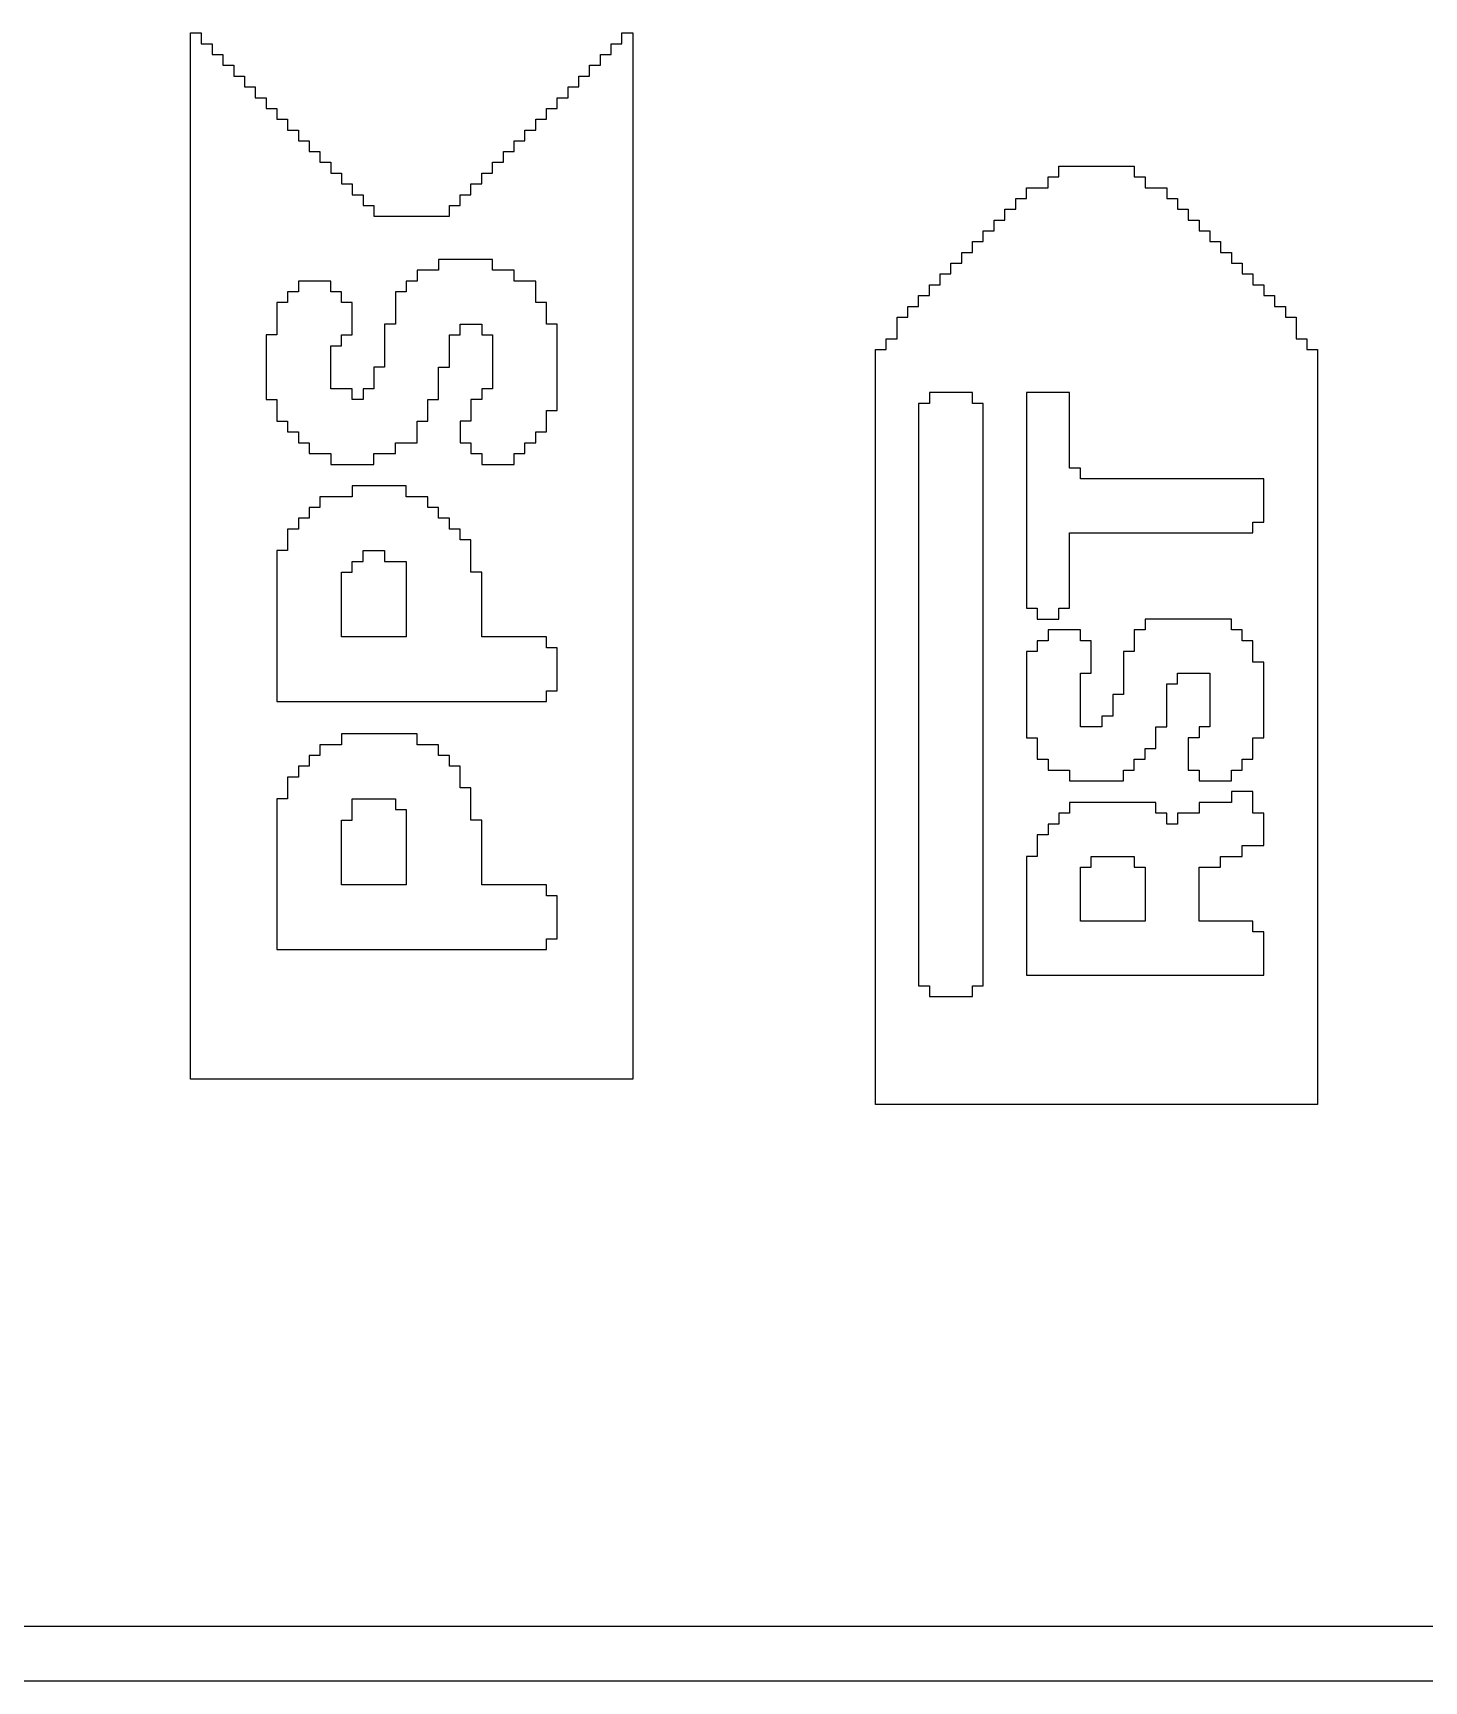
# Model space of a CAD drawing. Extents: x 4.99 to 6.7, y -4.99 to -3.28.
# Drawn here: x 6.0912 to 6.2943, y -4.988 to -4.7473 of the extents above; entities that cross this region are included whole.
import ezdxf

# ---------------------------------------------------------------- set-up
doc = ezdxf.new("R2010")
doc.units = 0
doc.header["$MEASUREMENT"] = 0
doc.layers.add('BLACK', color=7, linetype='CONTINUOUS')

msp = doc.modelspace()

# ---------------------------------------------------------------- linework, layer by layer
at = {"layer": 'BLACK', "linetype": 'CONTINUOUS'}
for p, q in [((6.11422, -4.9001), (6.11422, -4.74735)), ((6.11422, -4.74735), (6.11579, -4.74735)), ((6.11579, -4.74735), (6.11579, -4.74892)), ((6.17721, -4.74892), (6.17721, -4.74735)), ((6.17721, -4.74735), (6.17878, -4.74735)), ((6.17878, -4.74735), (6.17878, -4.9001)), ((6.11579, -4.74892), (6.11737, -4.74892)), ((6.11737, -4.74892), (6.11737, -4.7505)), ((6.17563, -4.7505), (6.17563, -4.74892)), ((6.17563, -4.74892), (6.17721, -4.74892)), ((6.11737, -4.7505), (6.11894, -4.7505)), ((6.11894, -4.7505), (6.11894, -4.75207)), ((6.11894, -4.75207), (6.12052, -4.75207)), ((6.12052, -4.75207), (6.12052, -4.75365)), ((6.17248, -4.75365), (6.17248, -4.75207)), ((6.17248, -4.75207), (6.17406, -4.75207)), ((6.17406, -4.75207), (6.17406, -4.7505)), ((6.17406, -4.7505), (6.17563, -4.7505)), ((6.12052, -4.75365), (6.12209, -4.75365)), ((6.12209, -4.75365), (6.12209, -4.75522)), ((6.12209, -4.75522), (6.12367, -4.75522)), ((6.12367, -4.75522), (6.12367, -4.7568)), ((6.16933, -4.7568), (6.16933, -4.75522)), ((6.16933, -4.75522), (6.17091, -4.75522)), ((6.17091, -4.75522), (6.17091, -4.75365)), ((6.17091, -4.75365), (6.17248, -4.75365)), ((6.12367, -4.7568), (6.12524, -4.7568)), ((6.12524, -4.7568), (6.12524, -4.75837)), ((6.16776, -4.75837), (6.16776, -4.7568)), ((6.16776, -4.7568), (6.16933, -4.7568)), ((6.12524, -4.75837), (6.12681, -4.75837)), ((6.12681, -4.75837), (6.12681, -4.75994)), ((6.12681, -4.75994), (6.12839, -4.75994)), ((6.12839, -4.75994), (6.12839, -4.76152)), ((6.16461, -4.76152), (6.16461, -4.75994)), ((6.16461, -4.75994), (6.16619, -4.75994)), ((6.16619, -4.75994), (6.16619, -4.75837)), ((6.16619, -4.75837), (6.16776, -4.75837)), ((6.12839, -4.76152), (6.12996, -4.76152)), ((6.12996, -4.76152), (6.12996, -4.76309)), ((6.16304, -4.76309), (6.16304, -4.76152)), ((6.16304, -4.76152), (6.16461, -4.76152)), ((6.12996, -4.76309), (6.13154, -4.76309)), ((6.13154, -4.76309), (6.13154, -4.76467)), ((6.13154, -4.76467), (6.13311, -4.76467)), ((6.13311, -4.76467), (6.13311, -4.76624)), ((6.15989, -4.76624), (6.15989, -4.76467)), ((6.15989, -4.76467), (6.16146, -4.76467)), ((6.16146, -4.76467), (6.16146, -4.76309)), ((6.16146, -4.76309), (6.16304, -4.76309)), ((6.13311, -4.76624), (6.13469, -4.76624)), ((6.13469, -4.76624), (6.13469, -4.76782)), ((6.15831, -4.76782), (6.15831, -4.76624)), ((6.15831, -4.76624), (6.15989, -4.76624)), ((6.24099, -4.76837), (6.24099, -4.7668)), ((6.24099, -4.7668), (6.24256, -4.7668)), ((6.24256, -4.7668), (6.24414, -4.7668)), ((6.24414, -4.7668), (6.24571, -4.7668)), ((6.24571, -4.7668), (6.24729, -4.7668)), ((6.24729, -4.7668), (6.24886, -4.7668)), ((6.24886, -4.7668), (6.25044, -4.7668)), ((6.25044, -4.7668), (6.25201, -4.7668)), ((6.25201, -4.7668), (6.25201, -4.76837)), ((6.13469, -4.76782), (6.13626, -4.76782)), ((6.13626, -4.76782), (6.13626, -4.76939)), ((6.13626, -4.76939), (6.13784, -4.76939)), ((6.13784, -4.76939), (6.13784, -4.77097)), ((6.15516, -4.77097), (6.15516, -4.76939)), ((6.15516, -4.76939), (6.15674, -4.76939)), ((6.15674, -4.76939), (6.15674, -4.76782)), ((6.15674, -4.76782), (6.15831, -4.76782)), ((6.23941, -4.76994), (6.23941, -4.76837)), ((6.23941, -4.76837), (6.24099, -4.76837)), ((6.25201, -4.76837), (6.25359, -4.76837)), ((6.25359, -4.76837), (6.25359, -4.76994)), ((6.13784, -4.77097), (6.13941, -4.77097)), ((6.13941, -4.77097), (6.13941, -4.77254)), ((6.15359, -4.77254), (6.15359, -4.77097)), ((6.15359, -4.77097), (6.15516, -4.77097)), ((6.23469, -4.77309), (6.23469, -4.77152)), ((6.23469, -4.77152), (6.23626, -4.77152)), ((6.23626, -4.77152), (6.23626, -4.76994)), ((6.23626, -4.76994), (6.23784, -4.76994)), ((6.23784, -4.76994), (6.23941, -4.76994)), ((6.25359, -4.76994), (6.25516, -4.76994)), ((6.25516, -4.76994), (6.25674, -4.76994)), ((6.25674, -4.76994), (6.25674, -4.77152)), ((6.25674, -4.77152), (6.25831, -4.77152)), ((6.25831, -4.77152), (6.25831, -4.77309)), ((6.13941, -4.77254), (6.14099, -4.77254)), ((6.14099, -4.77254), (6.14099, -4.77412)), ((6.14099, -4.77412), (6.14256, -4.77412)), ((6.14256, -4.77412), (6.14414, -4.77412)), ((6.14414, -4.77412), (6.14571, -4.77412)), ((6.14571, -4.77412), (6.14729, -4.77412)), ((6.14729, -4.77412), (6.14886, -4.77412)), ((6.14886, -4.77412), (6.15044, -4.77412)), ((6.15044, -4.77412), (6.15201, -4.77412)), ((6.15201, -4.77412), (6.15201, -4.77254)), ((6.15201, -4.77254), (6.15359, -4.77254)), ((6.23311, -4.77467), (6.23311, -4.77309)), ((6.23311, -4.77309), (6.23469, -4.77309)), ((6.25831, -4.77309), (6.25989, -4.77309)), ((6.25989, -4.77309), (6.25989, -4.77467)), ((6.22996, -4.77782), (6.22996, -4.77624)), ((6.22996, -4.77624), (6.23154, -4.77624)), ((6.23154, -4.77624), (6.23154, -4.77467)), ((6.23154, -4.77467), (6.23311, -4.77467)), ((6.25989, -4.77467), (6.26146, -4.77467)), ((6.26146, -4.77467), (6.26146, -4.77624)), ((6.26146, -4.77624), (6.26304, -4.77624)), ((6.26304, -4.77624), (6.26304, -4.77782)), ((6.22839, -4.77939), (6.22839, -4.77782)), ((6.22839, -4.77782), (6.22996, -4.77782)), ((6.26304, -4.77782), (6.26461, -4.77782)), ((6.26461, -4.77782), (6.26461, -4.77939)), ((6.15201, -4.78042), (6.15044, -4.78042)), ((6.15044, -4.78042), (6.15044, -4.78199)), ((6.15359, -4.78042), (6.15201, -4.78042)), ((6.15516, -4.78042), (6.15359, -4.78042)), ((6.15674, -4.78042), (6.15516, -4.78042)), ((6.15831, -4.78042), (6.15674, -4.78042)), ((6.15831, -4.78199), (6.15831, -4.78042)), ((6.22524, -4.78254), (6.22524, -4.78097)), ((6.22524, -4.78097), (6.22681, -4.78097)), ((6.22681, -4.78097), (6.22681, -4.77939)), ((6.22681, -4.77939), (6.22839, -4.77939)), ((6.26461, -4.77939), (6.26619, -4.77939)), ((6.26619, -4.77939), (6.26619, -4.78097)), ((6.26619, -4.78097), (6.26776, -4.78097)), ((6.26776, -4.78097), (6.26776, -4.78254)), ((6.13154, -4.78357), (6.12996, -4.78357)), ((6.12996, -4.78357), (6.12996, -4.78514)), ((6.13311, -4.78357), (6.13154, -4.78357)), ((6.13469, -4.78357), (6.13311, -4.78357)), ((6.13469, -4.78514), (6.13469, -4.78357)), ((6.14729, -4.78357), (6.14571, -4.78357)), ((6.14571, -4.78357), (6.14571, -4.78514)), ((6.14886, -4.78199), (6.14729, -4.78199)), ((6.14729, -4.78199), (6.14729, -4.78357)), ((6.15044, -4.78199), (6.14886, -4.78199)), ((6.15989, -4.78199), (6.15831, -4.78199)), ((6.16146, -4.78199), (6.15989, -4.78199)), ((6.16146, -4.78357), (6.16146, -4.78199)), ((6.16304, -4.78357), (6.16146, -4.78357)), ((6.16461, -4.78357), (6.16304, -4.78357)), ((6.16461, -4.78672), (6.16461, -4.78357)), ((6.22209, -4.78569), (6.22209, -4.78412)), ((6.22209, -4.78412), (6.22367, -4.78412)), ((6.22367, -4.78412), (6.22367, -4.78254)), ((6.22367, -4.78254), (6.22524, -4.78254)), ((6.26776, -4.78254), (6.26933, -4.78254)), ((6.26933, -4.78254), (6.26933, -4.78412)), ((6.26933, -4.78412), (6.27091, -4.78412)), ((6.27091, -4.78412), (6.27091, -4.78569)), ((6.12996, -4.78514), (6.12839, -4.78514)), ((6.12839, -4.78514), (6.12839, -4.78672)), ((6.13626, -4.78514), (6.13469, -4.78514)), ((6.13626, -4.78672), (6.13626, -4.78514)), ((6.14571, -4.78514), (6.14414, -4.78514)), ((6.14414, -4.78514), (6.14414, -4.78987)), ((6.22052, -4.78727), (6.22052, -4.78569)), ((6.22052, -4.78569), (6.22209, -4.78569)), ((6.27091, -4.78569), (6.27248, -4.78569)), ((6.27248, -4.78569), (6.27248, -4.78727)), ((6.12839, -4.78672), (6.12681, -4.78672)), ((6.12681, -4.78672), (6.12681, -4.79144)), ((6.13784, -4.78672), (6.13626, -4.78672)), ((6.13784, -4.79144), (6.13784, -4.78672)), ((6.16619, -4.78672), (6.16461, -4.78672)), ((6.16619, -4.78987), (6.16619, -4.78672)), ((6.21737, -4.79199), (6.21737, -4.78884)), ((6.21737, -4.78884), (6.21894, -4.78884)), ((6.21894, -4.78884), (6.21894, -4.78727)), ((6.21894, -4.78727), (6.22052, -4.78727)), ((6.27248, -4.78727), (6.27406, -4.78727)), ((6.27406, -4.78727), (6.27406, -4.78884)), ((6.27406, -4.78884), (6.27563, -4.78884)), ((6.27563, -4.78884), (6.27563, -4.79199)), ((6.14414, -4.78987), (6.14256, -4.78987)), ((6.14256, -4.78987), (6.14256, -4.79617)), ((6.15359, -4.79144), (6.15359, -4.78987)), ((6.15359, -4.78987), (6.15516, -4.78987)), ((6.15516, -4.78987), (6.15674, -4.78987)), ((6.15674, -4.78987), (6.15674, -4.79144)), ((6.16776, -4.78987), (6.16619, -4.78987)), ((6.16776, -4.80246), (6.16776, -4.78987)), ((6.12681, -4.79144), (6.12524, -4.79144)), ((6.12524, -4.79144), (6.12524, -4.80089)), ((6.13469, -4.79931), (6.13469, -4.79302)), ((6.13469, -4.79302), (6.13626, -4.79302)), ((6.13626, -4.79302), (6.13626, -4.79144)), ((6.13626, -4.79144), (6.13784, -4.79144)), ((6.15201, -4.79617), (6.15201, -4.79144)), ((6.15201, -4.79144), (6.15359, -4.79144)), ((6.15674, -4.79144), (6.15831, -4.79144)), ((6.15831, -4.79144), (6.15831, -4.79931)), ((6.21422, -4.9038), (6.21422, -4.79357)), ((6.21422, -4.79357), (6.21579, -4.79357)), ((6.21579, -4.79357), (6.21579, -4.79199)), ((6.21579, -4.79199), (6.21737, -4.79199)), ((6.27563, -4.79199), (6.27721, -4.79199)), ((6.27721, -4.79199), (6.27721, -4.79357)), ((6.27721, -4.79357), (6.27878, -4.79357)), ((6.27878, -4.79357), (6.27878, -4.9038)), ((6.14256, -4.79617), (6.14099, -4.79617)), ((6.14099, -4.79617), (6.14099, -4.79931)), ((6.15044, -4.80089), (6.15044, -4.79617)), ((6.15044, -4.79617), (6.15201, -4.79617)), ((6.12524, -4.80089), (6.12681, -4.80089)), ((6.12681, -4.80089), (6.12681, -4.80404)), ((6.13626, -4.79931), (6.13469, -4.79931)), ((6.13784, -4.79931), (6.13626, -4.79931)), ((6.13784, -4.80089), (6.13784, -4.79931)), ((6.13941, -4.80089), (6.13784, -4.80089)), ((6.14099, -4.79931), (6.13941, -4.79931)), ((6.13941, -4.79931), (6.13941, -4.80089)), ((6.14886, -4.80404), (6.14886, -4.80089)), ((6.14886, -4.80089), (6.15044, -4.80089)), ((6.15674, -4.80089), (6.15516, -4.80089)), ((6.15516, -4.80089), (6.15516, -4.80404)), ((6.15831, -4.79931), (6.15674, -4.79931)), ((6.15674, -4.79931), (6.15674, -4.80089)), ((6.22367, -4.79987), (6.22209, -4.79987)), ((6.22209, -4.79987), (6.22209, -4.80144)), ((6.22524, -4.79987), (6.22367, -4.79987)), ((6.22681, -4.79987), (6.22524, -4.79987)), ((6.22839, -4.79987), (6.22681, -4.79987)), ((6.22839, -4.80144), (6.22839, -4.79987)), ((6.23784, -4.79987), (6.23626, -4.79987)), ((6.23626, -4.79987), (6.23626, -4.83136)), ((6.23941, -4.79987), (6.23784, -4.79987)), ((6.24099, -4.79987), (6.23941, -4.79987)), ((6.24256, -4.79987), (6.24099, -4.79987)), ((6.24256, -4.81089), (6.24256, -4.79987)), ((6.16619, -4.80561), (6.16619, -4.80246)), ((6.16619, -4.80246), (6.16776, -4.80246)), ((6.22209, -4.80144), (6.22052, -4.80144)), ((6.22052, -4.80144), (6.22052, -4.88648)), ((6.22996, -4.80144), (6.22839, -4.80144)), ((6.22996, -4.88648), (6.22996, -4.80144)), ((6.12681, -4.80404), (6.12839, -4.80404)), ((6.12839, -4.80404), (6.12839, -4.80561)), ((6.12839, -4.80561), (6.12996, -4.80561)), ((6.12996, -4.80561), (6.12996, -4.80719)), ((6.14729, -4.80719), (6.14729, -4.80404)), ((6.14729, -4.80404), (6.14886, -4.80404)), ((6.15516, -4.80404), (6.15359, -4.80404)), ((6.15359, -4.80404), (6.15359, -4.80719)), ((6.16461, -4.80719), (6.16461, -4.80561)), ((6.16461, -4.80561), (6.16619, -4.80561)), ((6.12996, -4.80719), (6.13154, -4.80719)), ((6.13154, -4.80719), (6.13154, -4.80876)), ((6.14414, -4.80876), (6.14414, -4.80719)), ((6.14414, -4.80719), (6.14571, -4.80719)), ((6.14571, -4.80719), (6.14729, -4.80719)), ((6.15359, -4.80719), (6.15516, -4.80719)), ((6.15516, -4.80719), (6.15516, -4.80876)), ((6.16304, -4.80876), (6.16304, -4.80719)), ((6.16304, -4.80719), (6.16461, -4.80719)), ((6.13154, -4.80876), (6.13311, -4.80876)), ((6.13311, -4.80876), (6.13469, -4.80876)), ((6.13469, -4.80876), (6.13469, -4.81034)), ((6.13469, -4.81034), (6.13626, -4.81034)), ((6.13626, -4.81034), (6.13784, -4.81034)), ((6.13784, -4.81034), (6.13941, -4.81034)), ((6.13941, -4.81034), (6.14099, -4.81034)), ((6.14099, -4.81034), (6.14099, -4.80876)), ((6.14099, -4.80876), (6.14256, -4.80876)), ((6.14256, -4.80876), (6.14414, -4.80876)), ((6.15516, -4.80876), (6.15674, -4.80876)), ((6.15674, -4.80876), (6.15674, -4.81034)), ((6.15674, -4.81034), (6.15831, -4.81034)), ((6.15831, -4.81034), (6.15989, -4.81034)), ((6.15989, -4.81034), (6.16146, -4.81034)), ((6.16146, -4.81034), (6.16146, -4.80876)), ((6.16146, -4.80876), (6.16304, -4.80876)), ((6.24414, -4.81089), (6.24256, -4.81089)), ((6.24414, -4.81246), (6.24414, -4.81089)), ((6.24571, -4.81246), (6.24414, -4.81246)), ((6.24729, -4.81246), (6.24571, -4.81246)), ((6.24886, -4.81246), (6.24729, -4.81246)), ((6.25044, -4.81246), (6.24886, -4.81246)), ((6.25201, -4.81246), (6.25044, -4.81246)), ((6.25359, -4.81246), (6.25201, -4.81246)), ((6.25516, -4.81246), (6.25359, -4.81246)), ((6.25674, -4.81246), (6.25516, -4.81246)), ((6.25831, -4.81246), (6.25674, -4.81246)), ((6.25989, -4.81246), (6.25831, -4.81246)), ((6.26146, -4.81246), (6.25989, -4.81246)), ((6.26304, -4.81246), (6.26146, -4.81246)), ((6.26461, -4.81246), (6.26304, -4.81246)), ((6.26619, -4.81246), (6.26461, -4.81246)), ((6.26776, -4.81246), (6.26619, -4.81246)), ((6.26933, -4.81246), (6.26776, -4.81246)), ((6.27091, -4.81246), (6.26933, -4.81246)), ((6.27091, -4.81876), (6.27091, -4.81246)), ((6.13469, -4.81506), (6.13311, -4.81506)), ((6.13311, -4.81506), (6.13311, -4.81664)), ((6.13626, -4.81506), (6.13469, -4.81506)), ((6.13784, -4.81506), (6.13626, -4.81506)), ((6.13941, -4.81349), (6.13784, -4.81349)), ((6.13784, -4.81349), (6.13784, -4.81506)), ((6.14099, -4.81349), (6.13941, -4.81349)), ((6.14256, -4.81349), (6.14099, -4.81349)), ((6.14414, -4.81349), (6.14256, -4.81349)), ((6.14571, -4.81349), (6.14414, -4.81349)), ((6.14571, -4.81506), (6.14571, -4.81349)), ((6.14729, -4.81506), (6.14571, -4.81506)), ((6.14886, -4.81506), (6.14729, -4.81506)), ((6.14886, -4.81664), (6.14886, -4.81506)), ((6.13311, -4.81664), (6.13154, -4.81664)), ((6.13154, -4.81664), (6.13154, -4.81821)), ((6.15044, -4.81664), (6.14886, -4.81664)), ((6.15044, -4.81821), (6.15044, -4.81664)), ((6.12996, -4.81979), (6.12839, -4.81979)), ((6.12839, -4.81979), (6.12839, -4.82294)), ((6.13154, -4.81821), (6.12996, -4.81821)), ((6.12996, -4.81821), (6.12996, -4.81979)), ((6.15201, -4.81821), (6.15044, -4.81821)), ((6.15201, -4.81979), (6.15201, -4.81821)), ((6.15359, -4.81979), (6.15201, -4.81979)), ((6.15359, -4.82136), (6.15359, -4.81979)), ((6.26933, -4.82034), (6.26933, -4.81876)), ((6.26933, -4.81876), (6.27091, -4.81876)), ((6.15516, -4.82136), (6.15359, -4.82136)), ((6.15516, -4.82609), (6.15516, -4.82136)), ((6.24256, -4.83136), (6.24256, -4.82034)), ((6.24256, -4.82034), (6.24414, -4.82034)), ((6.24414, -4.82034), (6.24571, -4.82034)), ((6.24571, -4.82034), (6.24729, -4.82034)), ((6.24729, -4.82034), (6.24886, -4.82034)), ((6.24886, -4.82034), (6.25044, -4.82034)), ((6.25044, -4.82034), (6.25201, -4.82034)), ((6.25201, -4.82034), (6.25359, -4.82034)), ((6.25359, -4.82034), (6.25516, -4.82034)), ((6.25516, -4.82034), (6.25674, -4.82034)), ((6.25674, -4.82034), (6.25831, -4.82034)), ((6.25831, -4.82034), (6.25989, -4.82034)), ((6.25989, -4.82034), (6.26146, -4.82034)), ((6.26146, -4.82034), (6.26304, -4.82034)), ((6.26304, -4.82034), (6.26461, -4.82034)), ((6.26461, -4.82034), (6.26619, -4.82034)), ((6.26619, -4.82034), (6.26776, -4.82034)), ((6.26776, -4.82034), (6.26933, -4.82034)), ((6.12839, -4.82294), (6.12681, -4.82294)), ((6.12681, -4.82294), (6.12681, -4.84498)), ((6.13784, -4.82609), (6.13784, -4.82451)), ((6.13784, -4.82451), (6.13941, -4.82451)), ((6.13941, -4.82451), (6.13941, -4.82294)), ((6.13941, -4.82294), (6.14099, -4.82294)), ((6.14099, -4.82294), (6.14256, -4.82294)), ((6.14256, -4.82294), (6.14256, -4.82451)), ((6.14256, -4.82451), (6.14414, -4.82451)), ((6.14414, -4.82451), (6.14571, -4.82451)), ((6.14571, -4.82451), (6.14571, -4.83554)), ((6.13626, -4.83554), (6.13626, -4.82609)), ((6.13626, -4.82609), (6.13784, -4.82609)), ((6.15674, -4.82609), (6.15516, -4.82609)), ((6.15674, -4.83554), (6.15674, -4.82609)), ((6.23626, -4.83136), (6.23784, -4.83136)), ((6.23784, -4.83136), (6.23784, -4.83294)), ((6.24099, -4.83294), (6.24099, -4.83136)), ((6.24099, -4.83136), (6.24256, -4.83136)), ((6.23784, -4.83294), (6.23941, -4.83294)), ((6.23941, -4.83294), (6.24099, -4.83294)), ((6.24099, -4.83451), (6.23941, -4.83451)), ((6.23941, -4.83451), (6.23941, -4.83609)), ((6.24256, -4.83451), (6.24099, -4.83451)), ((6.24414, -4.83451), (6.24256, -4.83451)), ((6.24414, -4.83609), (6.24414, -4.83451)), ((6.25359, -4.83451), (6.25201, -4.83451)), ((6.25201, -4.83451), (6.25201, -4.83766)), ((6.25516, -4.83294), (6.25359, -4.83294)), ((6.25359, -4.83294), (6.25359, -4.83451)), ((6.25674, -4.83294), (6.25516, -4.83294)), ((6.25831, -4.83294), (6.25674, -4.83294)), ((6.25989, -4.83294), (6.25831, -4.83294)), ((6.26146, -4.83294), (6.25989, -4.83294)), ((6.26304, -4.83294), (6.26146, -4.83294)), ((6.26461, -4.83294), (6.26304, -4.83294)), ((6.26619, -4.83294), (6.26461, -4.83294)), ((6.26619, -4.83451), (6.26619, -4.83294)), ((6.26776, -4.83451), (6.26619, -4.83451)), ((6.26776, -4.83609), (6.26776, -4.83451)), ((6.13784, -4.83554), (6.13626, -4.83554)), ((6.13941, -4.83554), (6.13784, -4.83554)), ((6.14099, -4.83554), (6.13941, -4.83554)), ((6.14256, -4.83554), (6.14099, -4.83554)), ((6.14414, -4.83554), (6.14256, -4.83554)), ((6.14571, -4.83554), (6.14414, -4.83554)), ((6.15831, -4.83554), (6.15674, -4.83554)), ((6.15989, -4.83554), (6.15831, -4.83554)), ((6.16146, -4.83554), (6.15989, -4.83554)), ((6.16304, -4.83554), (6.16146, -4.83554)), ((6.16461, -4.83554), (6.16304, -4.83554)), ((6.16619, -4.83554), (6.16461, -4.83554)), ((6.16619, -4.83711), (6.16619, -4.83554)), ((6.23941, -4.83609), (6.23784, -4.83609)), ((6.23784, -4.83609), (6.23784, -4.83766)), ((6.24571, -4.83609), (6.24414, -4.83609)), ((6.24571, -4.84081), (6.24571, -4.83609)), ((6.26933, -4.83609), (6.26776, -4.83609)), ((6.26933, -4.83924), (6.26933, -4.83609)), ((6.16776, -4.83711), (6.16619, -4.83711)), ((6.16776, -4.84341), (6.16776, -4.83711)), ((6.23784, -4.83766), (6.23626, -4.83766)), ((6.23626, -4.83766), (6.23626, -4.85026)), ((6.25201, -4.83766), (6.25044, -4.83766)), ((6.25044, -4.83766), (6.25044, -4.84396)), ((6.27091, -4.83924), (6.26933, -4.83924)), ((6.27091, -4.85026), (6.27091, -4.83924)), ((6.24414, -4.84869), (6.24414, -4.84081)), ((6.24414, -4.84081), (6.24571, -4.84081)), ((6.25831, -4.84239), (6.25831, -4.84081)), ((6.25831, -4.84081), (6.25989, -4.84081)), ((6.25989, -4.84081), (6.26146, -4.84081)), ((6.26146, -4.84081), (6.26304, -4.84081)), ((6.26304, -4.84081), (6.26304, -4.84869)), ((6.16619, -4.84498), (6.16619, -4.84341)), ((6.16619, -4.84341), (6.16776, -4.84341)), ((6.25044, -4.84396), (6.24886, -4.84396)), ((6.24886, -4.84396), (6.24886, -4.84711)), ((6.25674, -4.84869), (6.25674, -4.84239)), ((6.25674, -4.84239), (6.25831, -4.84239)), ((6.12681, -4.84498), (6.12839, -4.84498)), ((6.12839, -4.84498), (6.12996, -4.84498)), ((6.12996, -4.84498), (6.13154, -4.84498)), ((6.13154, -4.84498), (6.13311, -4.84498)), ((6.13311, -4.84498), (6.13469, -4.84498)), ((6.13469, -4.84498), (6.13626, -4.84498)), ((6.13626, -4.84498), (6.13784, -4.84498)), ((6.13784, -4.84498), (6.13941, -4.84498)), ((6.13941, -4.84498), (6.14099, -4.84498)), ((6.14099, -4.84498), (6.14256, -4.84498)), ((6.14256, -4.84498), (6.14414, -4.84498)), ((6.14414, -4.84498), (6.14571, -4.84498)), ((6.14571, -4.84498), (6.14729, -4.84498)), ((6.14729, -4.84498), (6.14886, -4.84498)), ((6.14886, -4.84498), (6.15044, -4.84498)), ((6.15044, -4.84498), (6.15201, -4.84498)), ((6.15201, -4.84498), (6.15359, -4.84498)), ((6.15359, -4.84498), (6.15516, -4.84498)), ((6.15516, -4.84498), (6.15674, -4.84498)), ((6.15674, -4.84498), (6.15831, -4.84498)), ((6.15831, -4.84498), (6.15989, -4.84498)), ((6.15989, -4.84498), (6.16146, -4.84498)), ((6.16146, -4.84498), (6.16304, -4.84498)), ((6.16304, -4.84498), (6.16461, -4.84498)), ((6.16461, -4.84498), (6.16619, -4.84498)), ((6.24571, -4.84869), (6.24414, -4.84869)), ((6.24729, -4.84869), (6.24571, -4.84869)), ((6.24886, -4.84711), (6.24729, -4.84711)), ((6.24729, -4.84711), (6.24729, -4.84869)), ((6.25516, -4.85183), (6.25516, -4.84869)), ((6.25516, -4.84869), (6.25674, -4.84869)), ((6.26304, -4.84869), (6.26146, -4.84869)), ((6.26146, -4.84869), (6.26146, -4.85026)), ((6.13469, -4.85128), (6.13311, -4.85128)), ((6.13311, -4.85128), (6.13311, -4.85286)), ((6.13626, -4.85128), (6.13469, -4.85128)), ((6.13784, -4.84971), (6.13626, -4.84971)), ((6.13626, -4.84971), (6.13626, -4.85128)), ((6.13941, -4.84971), (6.13784, -4.84971)), ((6.14099, -4.84971), (6.13941, -4.84971)), ((6.14256, -4.84971), (6.14099, -4.84971)), ((6.14414, -4.84971), (6.14256, -4.84971)), ((6.14571, -4.84971), (6.14414, -4.84971)), ((6.14729, -4.84971), (6.14571, -4.84971)), ((6.14729, -4.85128), (6.14729, -4.84971)), ((6.14886, -4.85128), (6.14729, -4.85128)), ((6.15044, -4.85128), (6.14886, -4.85128)), ((6.15044, -4.85286), (6.15044, -4.85128)), ((6.23626, -4.85026), (6.23784, -4.85026)), ((6.23784, -4.85026), (6.23784, -4.85341)), ((6.26146, -4.85026), (6.25989, -4.85026)), ((6.25989, -4.85026), (6.25989, -4.85498)), ((6.26933, -4.85341), (6.26933, -4.85026)), ((6.26933, -4.85026), (6.27091, -4.85026)), ((6.13311, -4.85286), (6.13154, -4.85286)), ((6.13154, -4.85286), (6.13154, -4.85443)), ((6.15201, -4.85286), (6.15044, -4.85286)), ((6.15201, -4.85443), (6.15201, -4.85286)), ((6.23784, -4.85341), (6.23941, -4.85341)), ((6.23941, -4.85341), (6.23941, -4.85498)), ((6.25201, -4.85498), (6.25201, -4.85341)), ((6.25201, -4.85341), (6.25359, -4.85341)), ((6.25359, -4.85341), (6.25359, -4.85183)), ((6.25359, -4.85183), (6.25516, -4.85183)), ((6.26776, -4.85498), (6.26776, -4.85341)), ((6.26776, -4.85341), (6.26933, -4.85341)), ((6.12996, -4.85601), (6.12839, -4.85601)), ((6.12839, -4.85601), (6.12839, -4.85916)), ((6.13154, -4.85443), (6.12996, -4.85443)), ((6.12996, -4.85443), (6.12996, -4.85601)), ((6.15359, -4.85443), (6.15201, -4.85443)), ((6.15359, -4.85758), (6.15359, -4.85443)), ((6.23941, -4.85498), (6.24099, -4.85498)), ((6.24099, -4.85498), (6.24256, -4.85498)), ((6.24256, -4.85498), (6.24256, -4.85656)), ((6.25044, -4.85656), (6.25044, -4.85498)), ((6.25044, -4.85498), (6.25201, -4.85498)), ((6.25989, -4.85498), (6.26146, -4.85498)), ((6.26146, -4.85498), (6.26146, -4.85656)), ((6.26619, -4.85656), (6.26619, -4.85498)), ((6.26619, -4.85498), (6.26776, -4.85498)), ((6.15516, -4.85758), (6.15359, -4.85758)), ((6.15516, -4.86231), (6.15516, -4.85758)), ((6.24256, -4.85656), (6.24414, -4.85656)), ((6.24414, -4.85656), (6.24571, -4.85656)), ((6.24571, -4.85656), (6.24729, -4.85656)), ((6.24729, -4.85656), (6.24886, -4.85656)), ((6.24886, -4.85656), (6.25044, -4.85656)), ((6.26146, -4.85656), (6.26304, -4.85656)), ((6.26304, -4.85656), (6.26461, -4.85656)), ((6.26461, -4.85656), (6.26619, -4.85656)), ((6.26776, -4.85813), (6.26619, -4.85813)), ((6.26619, -4.85813), (6.26619, -4.85971)), ((6.26933, -4.85813), (6.26776, -4.85813)), ((6.26933, -4.86128), (6.26933, -4.85813)), ((6.12839, -4.85916), (6.12681, -4.85916)), ((6.12681, -4.85916), (6.12681, -4.8812)), ((6.13784, -4.86231), (6.13784, -4.85916)), ((6.13784, -4.85916), (6.13941, -4.85916)), ((6.13941, -4.85916), (6.14099, -4.85916)), ((6.14099, -4.85916), (6.14256, -4.85916)), ((6.14256, -4.85916), (6.14414, -4.85916)), ((6.14414, -4.85916), (6.14414, -4.86073)), ((6.14414, -4.86073), (6.14571, -4.86073)), ((6.14571, -4.86073), (6.14571, -4.87176)), ((6.24414, -4.85971), (6.24256, -4.85971)), ((6.24256, -4.85971), (6.24256, -4.86128)), ((6.24571, -4.85971), (6.24414, -4.85971)), ((6.24729, -4.85971), (6.24571, -4.85971)), ((6.24886, -4.85971), (6.24729, -4.85971)), ((6.25044, -4.85971), (6.24886, -4.85971)), ((6.25201, -4.85971), (6.25044, -4.85971)), ((6.25359, -4.85971), (6.25201, -4.85971)), ((6.25516, -4.85971), (6.25359, -4.85971)), ((6.25516, -4.86128), (6.25516, -4.85971)), ((6.26304, -4.85971), (6.26146, -4.85971)), ((6.26146, -4.85971), (6.26146, -4.86128)), ((6.26461, -4.85971), (6.26304, -4.85971)), ((6.26619, -4.85971), (6.26461, -4.85971)), ((6.13626, -4.87176), (6.13626, -4.86231)), ((6.13626, -4.86231), (6.13784, -4.86231)), ((6.15674, -4.86231), (6.15516, -4.86231)), ((6.15674, -4.87176), (6.15674, -4.86231)), ((6.24099, -4.86286), (6.23941, -4.86286)), ((6.23941, -4.86286), (6.23941, -4.86443)), ((6.24256, -4.86128), (6.24099, -4.86128)), ((6.24099, -4.86128), (6.24099, -4.86286)), ((6.25674, -4.86128), (6.25516, -4.86128)), ((6.25674, -4.86286), (6.25674, -4.86128)), ((6.25831, -4.86286), (6.25674, -4.86286)), ((6.25989, -4.86128), (6.25831, -4.86128)), ((6.25831, -4.86128), (6.25831, -4.86286)), ((6.26146, -4.86128), (6.25989, -4.86128)), ((6.27091, -4.86128), (6.26933, -4.86128)), ((6.27091, -4.86601), (6.27091, -4.86128)), ((6.23941, -4.86443), (6.23784, -4.86443)), ((6.23784, -4.86443), (6.23784, -4.86758)), ((6.23784, -4.86758), (6.23626, -4.86758)), ((6.23626, -4.86758), (6.23626, -4.88491)), ((6.24571, -4.86916), (6.24571, -4.86758)), ((6.24571, -4.86758), (6.24729, -4.86758)), ((6.24729, -4.86758), (6.24886, -4.86758)), ((6.24886, -4.86758), (6.25044, -4.86758)), ((6.25044, -4.86758), (6.25201, -4.86758)), ((6.25201, -4.86758), (6.25201, -4.86916)), ((6.26461, -4.86916), (6.26461, -4.86758)), ((6.26461, -4.86758), (6.26619, -4.86758)), ((6.26619, -4.86758), (6.26776, -4.86758)), ((6.26776, -4.86758), (6.26776, -4.86601)), ((6.26776, -4.86601), (6.26933, -4.86601)), ((6.26933, -4.86601), (6.27091, -4.86601)), ((6.24414, -4.87703), (6.24414, -4.86916)), ((6.24414, -4.86916), (6.24571, -4.86916)), ((6.25201, -4.86916), (6.25359, -4.86916)), ((6.25359, -4.86916), (6.25359, -4.87703)), ((6.26146, -4.87703), (6.26146, -4.86916)), ((6.26146, -4.86916), (6.26304, -4.86916)), ((6.26304, -4.86916), (6.26461, -4.86916)), ((6.13784, -4.87176), (6.13626, -4.87176)), ((6.13941, -4.87176), (6.13784, -4.87176)), ((6.14099, -4.87176), (6.13941, -4.87176)), ((6.14256, -4.87176), (6.14099, -4.87176)), ((6.14414, -4.87176), (6.14256, -4.87176)), ((6.14571, -4.87176), (6.14414, -4.87176)), ((6.15831, -4.87176), (6.15674, -4.87176)), ((6.15989, -4.87176), (6.15831, -4.87176)), ((6.16146, -4.87176), (6.15989, -4.87176)), ((6.16304, -4.87176), (6.16146, -4.87176)), ((6.16461, -4.87176), (6.16304, -4.87176)), ((6.16619, -4.87176), (6.16461, -4.87176)), ((6.16619, -4.87333), (6.16619, -4.87176)), ((6.16776, -4.87333), (6.16619, -4.87333)), ((6.16776, -4.87963), (6.16776, -4.87333)), ((6.24571, -4.87703), (6.24414, -4.87703)), ((6.24729, -4.87703), (6.24571, -4.87703)), ((6.24886, -4.87703), (6.24729, -4.87703)), ((6.25044, -4.87703), (6.24886, -4.87703)), ((6.25201, -4.87703), (6.25044, -4.87703)), ((6.25359, -4.87703), (6.25201, -4.87703)), ((6.26304, -4.87703), (6.26146, -4.87703)), ((6.26461, -4.87703), (6.26304, -4.87703)), ((6.26619, -4.87703), (6.26461, -4.87703)), ((6.26776, -4.87703), (6.26619, -4.87703)), ((6.26933, -4.87703), (6.26776, -4.87703)), ((6.26933, -4.87861), (6.26933, -4.87703)), ((6.16619, -4.8812), (6.16619, -4.87963)), ((6.16619, -4.87963), (6.16776, -4.87963)), ((6.27091, -4.87861), (6.26933, -4.87861)), ((6.27091, -4.88491), (6.27091, -4.87861)), ((6.12681, -4.8812), (6.12839, -4.8812)), ((6.12839, -4.8812), (6.12996, -4.8812)), ((6.12996, -4.8812), (6.13154, -4.8812)), ((6.13154, -4.8812), (6.13311, -4.8812)), ((6.13311, -4.8812), (6.13469, -4.8812)), ((6.13469, -4.8812), (6.13626, -4.8812)), ((6.13626, -4.8812), (6.13784, -4.8812)), ((6.13784, -4.8812), (6.13941, -4.8812)), ((6.13941, -4.8812), (6.14099, -4.8812)), ((6.14099, -4.8812), (6.14256, -4.8812)), ((6.14256, -4.8812), (6.14414, -4.8812)), ((6.14414, -4.8812), (6.14571, -4.8812)), ((6.14571, -4.8812), (6.14729, -4.8812)), ((6.14729, -4.8812), (6.14886, -4.8812)), ((6.14886, -4.8812), (6.15044, -4.8812)), ((6.15044, -4.8812), (6.15201, -4.8812)), ((6.15201, -4.8812), (6.15359, -4.8812)), ((6.15359, -4.8812), (6.15516, -4.8812)), ((6.15516, -4.8812), (6.15674, -4.8812)), ((6.15674, -4.8812), (6.15831, -4.8812)), ((6.15831, -4.8812), (6.15989, -4.8812)), ((6.15989, -4.8812), (6.16146, -4.8812)), ((6.16146, -4.8812), (6.16304, -4.8812)), ((6.16304, -4.8812), (6.16461, -4.8812)), ((6.16461, -4.8812), (6.16619, -4.8812)), ((6.23626, -4.88491), (6.23784, -4.88491)), ((6.23784, -4.88491), (6.23941, -4.88491)), ((6.23941, -4.88491), (6.24099, -4.88491)), ((6.24099, -4.88491), (6.24256, -4.88491)), ((6.24256, -4.88491), (6.24414, -4.88491)), ((6.24414, -4.88491), (6.24571, -4.88491)), ((6.24571, -4.88491), (6.24729, -4.88491)), ((6.24729, -4.88491), (6.24886, -4.88491)), ((6.24886, -4.88491), (6.25044, -4.88491)), ((6.25044, -4.88491), (6.25201, -4.88491)), ((6.25201, -4.88491), (6.25359, -4.88491)), ((6.25359, -4.88491), (6.25516, -4.88491)), ((6.25516, -4.88491), (6.25674, -4.88491)), ((6.25674, -4.88491), (6.25831, -4.88491)), ((6.25831, -4.88491), (6.25989, -4.88491)), ((6.25989, -4.88491), (6.26146, -4.88491)), ((6.26146, -4.88491), (6.26304, -4.88491)), ((6.26304, -4.88491), (6.26461, -4.88491)), ((6.26461, -4.88491), (6.26619, -4.88491)), ((6.26619, -4.88491), (6.26776, -4.88491)), ((6.26776, -4.88491), (6.26933, -4.88491)), ((6.26933, -4.88491), (6.27091, -4.88491)), ((6.22052, -4.88648), (6.22209, -4.88648)), ((6.22209, -4.88648), (6.22209, -4.88806)), ((6.22839, -4.88806), (6.22839, -4.88648)), ((6.22839, -4.88648), (6.22996, -4.88648)), ((6.22209, -4.88806), (6.22367, -4.88806)), ((6.22367, -4.88806), (6.22524, -4.88806)), ((6.22524, -4.88806), (6.22681, -4.88806)), ((6.22681, -4.88806), (6.22839, -4.88806)), ((6.11579, -4.9001), (6.11422, -4.9001)), ((6.11737, -4.9001), (6.11579, -4.9001)), ((6.11894, -4.9001), (6.11737, -4.9001)), ((6.12052, -4.9001), (6.11894, -4.9001)), ((6.12209, -4.9001), (6.12052, -4.9001)), ((6.12367, -4.9001), (6.12209, -4.9001)), ((6.12524, -4.9001), (6.12367, -4.9001)), ((6.12681, -4.9001), (6.12524, -4.9001)), ((6.12839, -4.9001), (6.12681, -4.9001)), ((6.12996, -4.9001), (6.12839, -4.9001)), ((6.13154, -4.9001), (6.12996, -4.9001)), ((6.13311, -4.9001), (6.13154, -4.9001)), ((6.13469, -4.9001), (6.13311, -4.9001)), ((6.13626, -4.9001), (6.13469, -4.9001)), ((6.13784, -4.9001), (6.13626, -4.9001)), ((6.13941, -4.9001), (6.13784, -4.9001)), ((6.14099, -4.9001), (6.13941, -4.9001)), ((6.14256, -4.9001), (6.14099, -4.9001)), ((6.14414, -4.9001), (6.14256, -4.9001)), ((6.14571, -4.9001), (6.14414, -4.9001)), ((6.14729, -4.9001), (6.14571, -4.9001)), ((6.14886, -4.9001), (6.14729, -4.9001)), ((6.15044, -4.9001), (6.14886, -4.9001)), ((6.15201, -4.9001), (6.15044, -4.9001)), ((6.15359, -4.9001), (6.15201, -4.9001)), ((6.15516, -4.9001), (6.15359, -4.9001)), ((6.15674, -4.9001), (6.15516, -4.9001)), ((6.15831, -4.9001), (6.15674, -4.9001)), ((6.15989, -4.9001), (6.15831, -4.9001)), ((6.16146, -4.9001), (6.15989, -4.9001)), ((6.16304, -4.9001), (6.16146, -4.9001)), ((6.16461, -4.9001), (6.16304, -4.9001)), ((6.16619, -4.9001), (6.16461, -4.9001)), ((6.16776, -4.9001), (6.16619, -4.9001)), ((6.16933, -4.9001), (6.16776, -4.9001)), ((6.17091, -4.9001), (6.16933, -4.9001)), ((6.17248, -4.9001), (6.17091, -4.9001)), ((6.17406, -4.9001), (6.17248, -4.9001)), ((6.17563, -4.9001), (6.17406, -4.9001)), ((6.17721, -4.9001), (6.17563, -4.9001)), ((6.17878, -4.9001), (6.17721, -4.9001)), ((6.21579, -4.9038), (6.21422, -4.9038)), ((6.21737, -4.9038), (6.21579, -4.9038)), ((6.21894, -4.9038), (6.21737, -4.9038)), ((6.22052, -4.9038), (6.21894, -4.9038)), ((6.22209, -4.9038), (6.22052, -4.9038)), ((6.22367, -4.9038), (6.22209, -4.9038)), ((6.22524, -4.9038), (6.22367, -4.9038)), ((6.22681, -4.9038), (6.22524, -4.9038)), ((6.22839, -4.9038), (6.22681, -4.9038)), ((6.22996, -4.9038), (6.22839, -4.9038)), ((6.23154, -4.9038), (6.22996, -4.9038)), ((6.23311, -4.9038), (6.23154, -4.9038)), ((6.23469, -4.9038), (6.23311, -4.9038)), ((6.23626, -4.9038), (6.23469, -4.9038)), ((6.23784, -4.9038), (6.23626, -4.9038)), ((6.23941, -4.9038), (6.23784, -4.9038)), ((6.24099, -4.9038), (6.23941, -4.9038)), ((6.24256, -4.9038), (6.24099, -4.9038)), ((6.24414, -4.9038), (6.24256, -4.9038)), ((6.24571, -4.9038), (6.24414, -4.9038)), ((6.24729, -4.9038), (6.24571, -4.9038)), ((6.24886, -4.9038), (6.24729, -4.9038)), ((6.25044, -4.9038), (6.24886, -4.9038)), ((6.25201, -4.9038), (6.25044, -4.9038)), ((6.25359, -4.9038), (6.25201, -4.9038)), ((6.25516, -4.9038), (6.25359, -4.9038)), ((6.25674, -4.9038), (6.25516, -4.9038)), ((6.25831, -4.9038), (6.25674, -4.9038)), ((6.25989, -4.9038), (6.25831, -4.9038)), ((6.26146, -4.9038), (6.25989, -4.9038)), ((6.26304, -4.9038), (6.26146, -4.9038)), ((6.26461, -4.9038), (6.26304, -4.9038)), ((6.26619, -4.9038), (6.26461, -4.9038)), ((6.26776, -4.9038), (6.26619, -4.9038)), ((6.26933, -4.9038), (6.26776, -4.9038)), ((6.27091, -4.9038), (6.26933, -4.9038)), ((6.27248, -4.9038), (6.27091, -4.9038)), ((6.27406, -4.9038), (6.27248, -4.9038)), ((6.27563, -4.9038), (6.27406, -4.9038)), ((6.27721, -4.9038), (6.27563, -4.9038)), ((6.27878, -4.9038), (6.27721, -4.9038)), ((5.0005, -4.98), (6.6925, -4.98)), ((6.6965, -4.988), (4.9965, -4.988))]:
    msp.add_line(p, q, dxfattribs=at)

doc.saveas('drawing.dxf')
